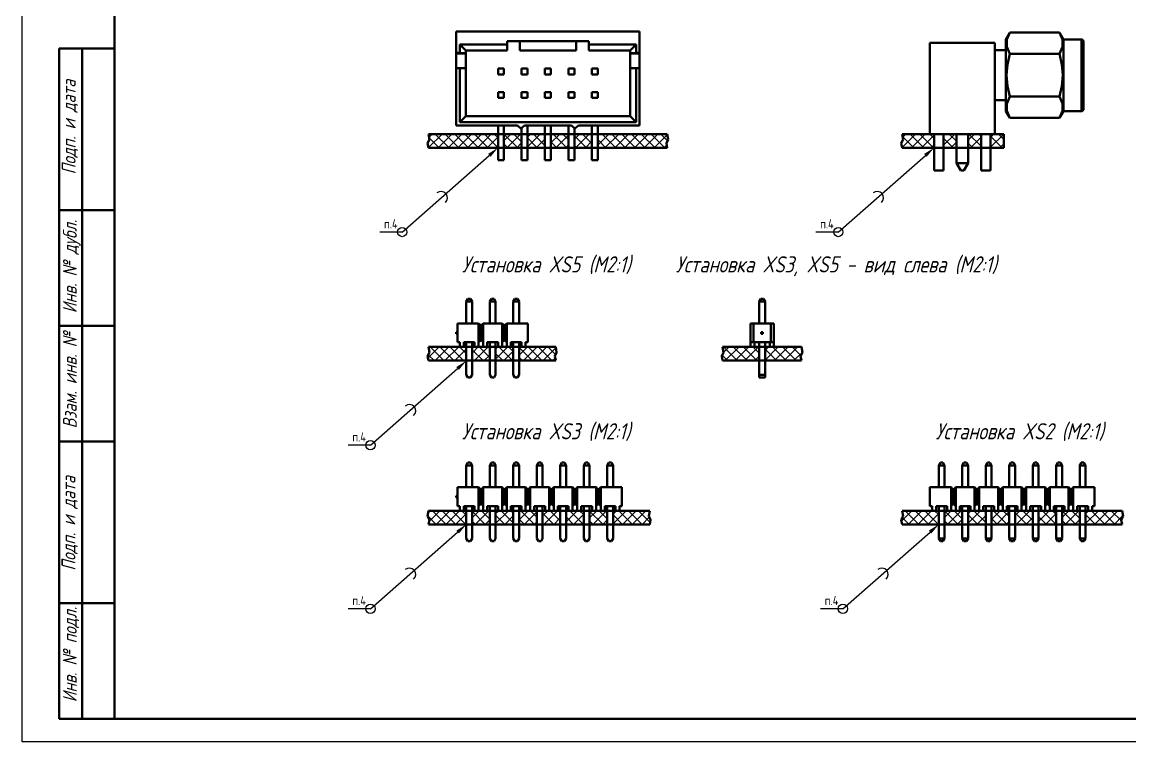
# Model space of a CAD drawing. Header units: inches. Extents: x -969 to 2045, y -594 to 12.
# Drawn here: x -969.5 to -730, y -582.4 to -426.7 of the extents above; entities that cross this region are included whole.
import ezdxf

# ---------------------------------------------------------------- set-up
doc = ezdxf.new("R2010")
doc.units = ezdxf.units.IN
doc.header["$MEASUREMENT"] = 0
doc.layers.add('KONTUR', color=7, linetype='Continuous')
for name, color, linetype, lineweight in [('Основная', 7, 'Continuous', 40), ('текст', 7, 'Continuous', 30), ('тонкая', 7, 'Continuous', 20)]:
    doc.layers.add(name, color=color, linetype=linetype, lineweight=lineweight)
doc.styles.add('GOST type A0', font='gost.TTF', dxfattribs={"height": 2.116667})

msp = doc.modelspace()

# ---------------------------------------------------------------- hatches: boundary and pattern name
h = msp.add_hatch()
h.set_pattern_fill('ANSI37', color=256, scale=12)
h.set_pattern_definition([(45, (-1230.4986, -671.2146), (-1.06066, 1.06066), []), (135, (-1230.4986, -671.2146), (-1.06066, -1.06066), [])])
h.paths.add_polyline_path([(-881.614, -450.925), (-881.414, -452.085), (-881.814, -452.885), (-881.614, -453.885), (-866.597, -453.885), (-866.597, -450.925)])
h.paths.add_polyline_path([(-861.517, -450.925), (-865.327, -450.925), (-865.327, -453.885), (-861.517, -453.885)])
h.paths.add_polyline_path([(-856.437, -450.925), (-860.247, -450.925), (-860.247, -453.885), (-856.437, -453.885)])
h.paths.add_polyline_path([(-851.357, -453.885), (-851.357, -450.925), (-855.167, -450.925), (-855.167, -453.885)])
h.paths.add_polyline_path([(-846.277, -453.885), (-846.277, -450.925), (-850.087, -450.925), (-850.087, -453.885)])
h.paths.add_polyline_path([(-829.99, -453.885), (-830.19, -452.885), (-829.79, -452.085), (-829.99, -450.925), (-845.007, -450.925), (-845.007, -453.885)])
h = msp.add_hatch()
h.set_pattern_fill('ANSI37', color=256, scale=12)
h.set_pattern_definition([(45, (-1243.5927, -684.8629), (-1.06066, 1.06066), []), (135, (-1243.5927, -684.8629), (-1.06066, -1.06066), [])])
h.paths.add_polyline_path([(-772.291, -453.885), (-772.291, -450.925), (-779.191, -450.925), (-778.991, -452.085), (-779.391, -452.885), (-779.191, -453.885)])
h.paths.add_polyline_path([(-767.461, -453.885), (-767.461, -450.925), (-770.251, -450.925), (-770.251, -453.885)])
h.paths.add_polyline_path([(-762.131, -450.925), (-764.921, -450.925), (-764.921, -453.885), (-762.131, -453.885)])
h.paths.add_polyline_path([(-757.191, -453.885), (-757.191, -450.925), (-760.091, -450.925), (-760.091, -453.885)])
h = msp.add_hatch()
h.set_pattern_fill('ANSI37', color=256, scale=12)
h.set_pattern_definition([(45, (-1237.7481, -672.9631), (-1.06066, 1.06066), []), (135, (-1237.7481, -672.9631), (-1.06066, -1.06066), [])])
h.paths.add_polyline_path([(-873.455, -499.954), (-873.455, -496.994), (-881.614, -496.994), (-881.414, -498.154), (-881.814, -498.954), (-881.614, -499.954)])
h.paths.add_polyline_path([(-868.375, -496.994), (-872.185, -496.994), (-872.185, -499.954), (-868.375, -499.954)])
h.paths.add_polyline_path([(-863.295, -499.954), (-863.295, -496.994), (-867.105, -496.994), (-867.105, -499.954)])
h.paths.add_polyline_path([(-854.12, -499.954), (-854.32, -498.954), (-853.92, -498.154), (-854.12, -496.994), (-862.025, -496.994), (-862.025, -499.954)])
h = msp.add_hatch()
h.set_pattern_fill('ANSI37', color=256, scale=12)
h.set_pattern_definition([(45, (-1266.9368, -673.6786), (-1.06066, 1.06066), []), (135, (-1266.9368, -673.6786), (-1.06066, -1.06066), [])])
h.paths.add_polyline_path([(-810.123, -499.954), (-810.123, -496.994), (-818.028, -496.994), (-817.828, -498.154), (-818.228, -498.954), (-818.028, -499.954)])
h.paths.add_polyline_path([(-800.948, -499.954), (-801.148, -498.954), (-800.748, -498.154), (-800.948, -496.994), (-808.853, -496.994), (-808.853, -499.954)])
h = msp.add_hatch()
h.set_pattern_fill('ANSI37', color=256, scale=12)
h.set_pattern_definition([(45, (-1229.9941, -658.3933), (-1.06066, 1.06066), []), (135, (-1229.9941, -658.3933), (-1.06066, -1.06066), [])])
h.paths.add_polyline_path([(-833.8, -535.384), (-833.6, -534.384), (-834, -533.584), (-833.8, -532.424), (-841.705, -532.424), (-841.705, -535.384)])
h.paths.add_polyline_path([(-846.785, -535.384), (-842.975, -535.384), (-842.975, -532.424), (-846.785, -532.424)])
h.paths.add_polyline_path([(-851.865, -535.384), (-848.055, -535.384), (-848.055, -532.424), (-851.865, -532.424)])
h.paths.add_polyline_path([(-853.135, -535.384), (-853.135, -532.424), (-856.945, -532.424), (-856.945, -535.384)])
h.paths.add_polyline_path([(-858.215, -535.384), (-858.215, -532.424), (-862.025, -532.424), (-862.025, -535.384)])
h.paths.add_polyline_path([(-867.105, -535.384), (-863.295, -535.384), (-863.295, -532.424), (-867.105, -532.424)])
h.paths.add_polyline_path([(-872.185, -535.384), (-868.375, -535.384), (-868.375, -532.424), (-872.185, -532.424)])
h.paths.add_polyline_path([(-873.455, -535.384), (-873.455, -532.424), (-881.614, -532.424), (-881.814, -533.584), (-881.414, -534.384), (-881.614, -535.384)])
h = msp.add_hatch()
h.set_pattern_fill('ANSI37', color=256, scale=12)
h.set_pattern_definition([(45, (-1127.8254, -685.8933), (-1.06066, 1.06066), []), (135, (-1127.8254, -685.8933), (-1.06066, -1.06066), [])])
h.paths.add_polyline_path([(-771.286, -535.384), (-771.286, -532.424), (-779.191, -532.424), (-778.991, -533.584), (-779.391, -534.384), (-779.191, -535.384)])
h.paths.add_polyline_path([(-766.206, -535.384), (-766.206, -532.424), (-770.016, -532.424), (-770.016, -535.384)])
h.paths.add_polyline_path([(-761.126, -535.384), (-761.126, -532.424), (-764.936, -532.424), (-764.936, -535.384)])
h.paths.add_polyline_path([(-756.046, -535.384), (-756.046, -532.424), (-759.856, -532.424), (-759.856, -535.384)])
h.paths.add_polyline_path([(-750.966, -535.384), (-750.966, -532.424), (-754.776, -532.424), (-754.776, -535.384)])
h.paths.add_polyline_path([(-745.886, -535.384), (-745.886, -532.424), (-749.696, -532.424), (-749.696, -535.384)])
h.paths.add_polyline_path([(-740.806, -535.384), (-740.806, -532.424), (-744.616, -532.424), (-744.616, -535.384)])
h.paths.add_polyline_path([(-731.631, -535.384), (-731.831, -534.384), (-731.431, -533.584), (-731.631, -532.424), (-739.536, -532.424), (-739.536, -535.384)])

# ---------------------------------------------------------------- linework, layer by layer
for p, q in [((-887.32, -472.129), (-868.473, -455.537)), ((-793.014, -472.129), (-774.168, -455.537)), ((-887.32, -472.129), (-892.16, -472.129)), ((-793.014, -472.129), (-797.855, -472.129)), ((-894.178, -518.235), (-875.331, -501.643)), ((-894.178, -518.235), (-899.018, -518.235)), ((-894.178, -553.628), (-875.331, -537.036)), ((-792.009, -553.628), (-773.163, -537.036)), ((-894.178, -553.628), (-899.018, -553.628)), ((-792.009, -553.628), (-796.85, -553.628))]:
    msp.add_line(p, q)
for centre in [(-887.32, -472.129), (-793.014, -472.129), (-894.178, -518.235), (-894.178, -553.628), (-792.009, -553.628)]:
    msp.add_circle(centre, 1)
for centre in [(-878.885, -464.703), (-784.58, -464.703), (-885.743, -510.809), (-885.743, -546.202), (-783.575, -546.202)]:
    msp.add_arc(centre, 1.371, 311.36007, 131.36007)
for points in [[(-868.198, -455.85), (-868.749, -455.224), (-866.597, -453.885)], [(-773.892, -455.85), (-774.443, -455.224), (-772.291, -453.885)], [(-875.056, -501.955), (-875.607, -501.33), (-873.455, -499.991)], [(-875.056, -537.348), (-875.607, -536.723), (-873.455, -535.384)], [(-772.887, -537.348), (-773.438, -536.723), (-771.286, -535.384)]]:
    msp.add_solid(points)
at = {"layer": 'KONTUR'}
for p, q in [((-969.499, -582.428), (-969.499, 11.572)), ((-128.499, -582.428), (-969.499, -582.428))]:
    msp.add_line(p, q, dxfattribs=at)
at = {"layer": 'Основная'}
for p, q in [((-949.499, -537.428), (-949.499, 6.572)), ((-875.614, -428.765), (-835.99, -428.765)), ((-875.614, -433.337), (-875.614, -428.765)), ((-835.99, -433.337), (-835.99, -428.765)), ((-864.641, -430.797), (-864.641, -431.559)), ((-846.963, -430.797), (-864.641, -430.797)), ((-861.898, -430.797), (-861.898, -432.829)), ((-849.706, -430.797), (-849.706, -432.829)), ((-846.963, -431.559), (-846.963, -430.797)), ((-756.791, -430.455), (-755.932, -428.967)), ((-756.791, -430.455), (-756.791, -430.719)), ((-756.791, -430.719), (-756.791, -431.493)), ((-756.56, -430.498), (-755.932, -428.967)), ((-756.558, -432.06), (-756.56, -430.498)), ((-755.932, -428.967), (-745.17, -428.967)), ((-745.17, -428.967), (-744.545, -430.493)), ((-744.311, -430.455), (-745.17, -428.967)), ((-744.545, -430.493), (-744.542, -432.055)), ((-744.311, -430.455), (-744.311, -430.719)), ((-744.311, -430.455), (-740.391, -430.455)), ((-744.311, -430.719), (-744.311, -431.493)), ((-740.288, -430.469), (-740.391, -430.455)), ((-740.391, -430.719), (-740.391, -430.455)), ((-740.391, -431.493), (-740.391, -430.719)), ((-740.191, -430.509), (-740.288, -430.469)), ((-740.108, -430.572), (-740.191, -430.509)), ((-740.045, -430.655), (-740.108, -430.572)), ((-740.005, -430.751), (-740.045, -430.655)), ((-739.991, -430.855), (-740.005, -430.751)), ((-739.991, -430.855), (-739.991, -431.105)), ((-739.991, -431.105), (-739.991, -431.84)), ((-961.499, -577.428), (-961.499, -432.428)), ((-949.499, -432.428), (-961.499, -432.428)), ((-956.499, -577.428), (-956.499, -432.428)), ((-875.614, -433.51), (-875.614, -433.337)), ((-875.614, -433.337), (-874.852, -433.337)), ((-873.582, -433.51), (-875.614, -433.51)), ((-875.614, -436.685), (-875.614, -433.51)), ((-873.582, -432.829), (-874.852, -431.559)), ((-874.852, -433.337), (-874.852, -431.559)), ((-874.852, -431.559), (-864.641, -431.559)), ((-873.582, -433.404), (-874.852, -433.337)), ((-873.582, -432.829), (-864.641, -432.829)), ((-873.582, -433.404), (-873.582, -432.829)), ((-873.582, -436.685), (-873.582, -433.404)), ((-873.582, -433.51), (-873.582, -433.404)), ((-873.582, -436.685), (-873.582, -433.51)), ((-864.641, -431.559), (-864.641, -432.829)), ((-861.898, -432.829), (-849.706, -432.829)), ((-846.963, -432.829), (-846.963, -431.559)), ((-846.963, -431.559), (-836.752, -431.559)), ((-846.963, -432.829), (-838.022, -432.829)), ((-838.022, -432.829), (-836.752, -431.559)), ((-838.022, -432.829), (-838.022, -433.404)), ((-836.752, -433.337), (-838.022, -433.404)), ((-838.022, -433.51), (-838.022, -433.404)), ((-838.022, -433.404), (-838.022, -436.685)), ((-835.99, -433.51), (-838.022, -433.51)), ((-838.022, -436.685), (-838.022, -433.51)), ((-836.752, -431.559), (-836.752, -433.337)), ((-836.752, -433.337), (-835.99, -433.337)), ((-835.99, -433.51), (-835.99, -433.337)), ((-835.99, -436.685), (-835.99, -433.51)), ((-773.191, -431.205), (-773.191, -450.925)), ((-773.191, -431.205), (-759.191, -431.205)), ((-759.191, -431.205), (-759.191, -450.925)), ((-759.191, -432.805), (-756.791, -432.805)), ((-756.791, -431.493), (-756.791, -432.725)), ((-756.791, -432.725), (-756.791, -434.33)), ((-755.932, -433.586), (-756.558, -432.06)), ((-744.542, -432.055), (-745.17, -433.586)), ((-744.311, -431.493), (-744.311, -432.725)), ((-744.311, -432.725), (-744.311, -434.33)), ((-740.391, -432.725), (-740.391, -431.493)), ((-740.391, -434.33), (-740.391, -432.725)), ((-739.991, -431.84), (-739.991, -433.008)), ((-739.991, -433.008), (-739.991, -434.53)), ((-756.791, -434.33), (-756.791, -436.199)), ((-756.647, -438.205), (-756.453, -435.861)), ((-756.453, -435.861), (-755.932, -433.586)), ((-755.932, -433.586), (-745.17, -433.586)), ((-745.17, -433.586), (-744.65, -435.861)), ((-744.65, -435.861), (-744.456, -438.205)), ((-744.311, -434.33), (-744.311, -436.199)), ((-740.391, -436.199), (-740.391, -434.33)), ((-739.991, -434.53), (-739.991, -436.303)), ((-875.614, -436.685), (-874.852, -436.685)), ((-875.614, -449.085), (-875.614, -436.685)), ((-874.852, -436.685), (-873.582, -436.685)), ((-874.852, -448.323), (-874.852, -436.685)), ((-873.582, -447.053), (-873.582, -436.685)), ((-866.597, -436.766), (-865.327, -436.766)), ((-866.597, -436.766), (-866.597, -438.036)), ((-866.597, -438.036), (-865.327, -438.036)), ((-865.327, -436.766), (-865.327, -438.036)), ((-861.517, -436.766), (-860.247, -436.766)), ((-861.517, -436.766), (-861.517, -438.036)), ((-861.517, -438.036), (-860.247, -438.036)), ((-860.247, -436.766), (-860.247, -438.036)), ((-856.437, -436.766), (-855.167, -436.766)), ((-856.437, -436.766), (-856.437, -438.036)), ((-856.437, -438.036), (-855.167, -438.036)), ((-855.167, -436.766), (-855.167, -438.036)), ((-851.357, -436.766), (-850.087, -436.766)), ((-851.357, -436.766), (-851.357, -438.036)), ((-851.357, -438.036), (-850.087, -438.036)), ((-850.087, -436.766), (-850.087, -438.036)), ((-846.277, -436.766), (-845.007, -436.766)), ((-846.277, -436.766), (-846.277, -438.036)), ((-846.277, -438.036), (-845.007, -438.036)), ((-845.007, -436.766), (-845.007, -438.036)), ((-838.022, -436.685), (-838.022, -447.053)), ((-838.022, -436.685), (-836.752, -436.685)), ((-836.752, -436.685), (-835.99, -436.685)), ((-836.752, -436.685), (-836.752, -448.323)), ((-835.99, -449.085), (-835.99, -436.685)), ((-756.791, -436.199), (-756.791, -438.205)), ((-756.791, -438.205), (-756.791, -440.211)), ((-756.791, -438.205), (-756.647, -438.205)), ((-756.455, -440.532), (-756.647, -438.205)), ((-744.456, -438.205), (-744.647, -440.532)), ((-744.311, -438.205), (-744.456, -438.205)), ((-744.311, -438.205), (-744.456, -438.205)), ((-744.311, -436.199), (-744.311, -438.205)), ((-744.311, -438.205), (-744.311, -440.211)), ((-740.391, -438.205), (-740.391, -436.199)), ((-740.391, -440.211), (-740.391, -438.205)), ((-740.391, -438.205), (-740.288, -438.205)), ((-740.191, -438.205), (-740.005, -438.205)), ((-739.991, -436.303), (-739.991, -438.205)), ((-739.991, -438.205), (-739.991, -440.107)), ((-756.791, -440.211), (-756.791, -442.08)), ((-755.932, -442.824), (-756.455, -440.532)), ((-744.647, -440.532), (-745.17, -442.824)), ((-744.311, -440.211), (-744.311, -442.08)), ((-740.391, -442.08), (-740.391, -440.211)), ((-739.991, -440.107), (-739.991, -441.88)), ((-866.597, -441.846), (-865.327, -441.846)), ((-866.597, -441.846), (-866.597, -443.116)), ((-866.597, -443.116), (-865.327, -443.116)), ((-865.327, -441.846), (-865.327, -443.116)), ((-861.517, -441.846), (-860.247, -441.846)), ((-861.517, -441.846), (-861.517, -443.116)), ((-861.517, -443.116), (-860.247, -443.116)), ((-860.247, -441.846), (-860.247, -443.116)), ((-856.437, -441.846), (-855.167, -441.846)), ((-856.437, -441.846), (-856.437, -443.116)), ((-856.437, -443.116), (-855.167, -443.116)), ((-855.167, -441.846), (-855.167, -443.116)), ((-851.357, -441.846), (-850.087, -441.846)), ((-851.357, -441.846), (-851.357, -443.116)), ((-851.357, -443.116), (-850.087, -443.116)), ((-850.087, -441.846), (-850.087, -443.116)), ((-846.277, -441.846), (-845.007, -441.846)), ((-846.277, -441.846), (-846.277, -443.116)), ((-846.277, -443.116), (-845.007, -443.116)), ((-845.007, -441.846), (-845.007, -443.116)), ((-756.791, -442.08), (-756.791, -443.685)), ((-756.56, -444.355), (-755.932, -442.824)), ((-755.932, -442.824), (-745.17, -442.824)), ((-745.17, -442.824), (-744.545, -444.35)), ((-744.311, -442.08), (-744.311, -443.685)), ((-740.391, -443.685), (-740.391, -442.08)), ((-739.991, -441.88), (-739.991, -443.402)), ((-759.191, -443.605), (-756.791, -443.605)), ((-756.791, -443.685), (-756.791, -444.917)), ((-756.791, -444.917), (-756.791, -445.691)), ((-756.558, -445.917), (-756.56, -444.355)), ((-744.545, -444.35), (-744.542, -445.912)), ((-744.311, -443.685), (-744.311, -444.917)), ((-744.311, -444.917), (-744.311, -445.691)), ((-740.391, -444.917), (-740.391, -443.685)), ((-740.391, -445.691), (-740.391, -444.917)), ((-739.991, -443.402), (-739.991, -444.57)), ((-739.991, -444.57), (-739.991, -445.305)), ((-739.991, -445.305), (-739.991, -445.555)), ((-873.582, -447.053), (-874.852, -448.323)), ((-838.022, -447.053), (-873.582, -447.053)), ((-838.022, -447.053), (-836.752, -448.323)), ((-756.791, -445.691), (-756.791, -445.955)), ((-756.791, -445.955), (-755.932, -447.443)), ((-755.932, -447.443), (-756.558, -445.917)), ((-755.932, -447.443), (-745.17, -447.443)), ((-744.542, -445.912), (-745.17, -447.443)), ((-744.311, -445.955), (-745.17, -447.443)), ((-744.311, -445.691), (-744.311, -445.955)), ((-744.311, -445.955), (-740.391, -445.955)), ((-740.391, -445.955), (-740.391, -445.691)), ((-740.288, -445.941), (-740.391, -445.955)), ((-740.191, -445.901), (-740.288, -445.941)), ((-740.108, -445.838), (-740.191, -445.901)), ((-740.045, -445.755), (-740.108, -445.838)), ((-740.005, -445.659), (-740.045, -445.755)), ((-739.991, -445.555), (-740.005, -445.659)), ((-875.614, -449.085), (-862.406, -449.085)), ((-836.752, -448.323), (-874.852, -448.323)), ((-866.597, -449.085), (-866.597, -450.925)), ((-865.327, -449.085), (-865.327, -450.925)), ((-862.406, -449.085), (-861.644, -449.72)), ((-861.644, -449.72), (-860.882, -449.085)), ((-861.517, -449.614), (-861.517, -450.925)), ((-860.882, -449.085), (-850.722, -449.085)), ((-860.247, -449.085), (-860.247, -450.925)), ((-856.437, -449.085), (-856.437, -450.925)), ((-855.167, -449.085), (-855.167, -450.925)), ((-851.357, -449.085), (-851.357, -450.925)), ((-850.722, -449.085), (-849.96, -449.72)), ((-850.087, -449.614), (-850.087, -450.925)), ((-849.96, -449.72), (-849.198, -449.085)), ((-849.198, -449.085), (-835.99, -449.085)), ((-846.277, -449.085), (-846.277, -450.925)), ((-845.007, -449.085), (-845.007, -450.925)), ((-881.814, -452.885), (-881.414, -452.085)), ((-881.614, -450.925), (-829.99, -450.925)), ((-881.414, -452.085), (-881.614, -450.925)), ((-866.597, -450.925), (-866.597, -456.578)), ((-865.327, -450.925), (-865.327, -456.578)), ((-861.517, -450.925), (-861.517, -456.578)), ((-860.247, -450.925), (-860.247, -456.578)), ((-856.437, -450.925), (-856.437, -456.578)), ((-855.167, -450.925), (-855.167, -456.578)), ((-851.357, -450.925), (-851.357, -456.578)), ((-850.087, -450.925), (-850.087, -456.578)), ((-846.277, -450.925), (-846.277, -456.578)), ((-845.007, -450.925), (-845.007, -456.578)), ((-830.19, -452.885), (-829.79, -452.085)), ((-829.79, -452.085), (-829.99, -450.925)), ((-779.391, -452.885), (-778.991, -452.085)), ((-779.191, -450.925), (-757.191, -450.925)), ((-778.991, -452.085), (-779.191, -450.925)), ((-772.291, -458.805), (-772.291, -450.925)), ((-770.251, -458.805), (-770.251, -450.925)), ((-767.461, -457.205), (-767.461, -450.925)), ((-764.921, -457.205), (-764.921, -450.925)), ((-762.131, -458.805), (-762.131, -450.925)), ((-760.091, -458.805), (-760.091, -450.925)), ((-757.191, -453.885), (-757.191, -450.925)), ((-881.614, -453.885), (-881.814, -452.885)), ((-881.614, -453.885), (-829.99, -453.885)), ((-829.99, -453.885), (-830.19, -452.885)), ((-779.191, -453.885), (-779.391, -452.885)), ((-779.191, -453.885), (-757.191, -453.885)), ((-866.597, -456.578), (-865.327, -456.578)), ((-861.517, -456.578), (-860.247, -456.578)), ((-856.437, -456.578), (-855.167, -456.578)), ((-851.357, -456.578), (-850.087, -456.578)), ((-846.277, -456.578), (-845.007, -456.578)), ((-767.461, -457.205), (-767.418, -457.205)), ((-766.537, -458.805), (-767.461, -457.205)), ((-767.418, -457.205), (-767.291, -457.205)), ((-767.291, -457.205), (-767.089, -457.205)), ((-767.089, -457.205), (-766.826, -457.205)), ((-766.826, -457.205), (-766.52, -457.205)), ((-766.52, -457.205), (-766.191, -457.205)), ((-766.191, -457.205), (-765.863, -457.205)), ((-765.863, -457.205), (-765.556, -457.205)), ((-765.845, -458.805), (-764.921, -457.205)), ((-765.556, -457.205), (-765.293, -457.205)), ((-765.293, -457.205), (-765.091, -457.205)), ((-765.091, -457.205), (-764.965, -457.205)), ((-764.965, -457.205), (-764.921, -457.205)), ((-770.251, -458.805), (-772.291, -458.805)), ((-766.526, -458.805), (-766.537, -458.805)), ((-766.491, -458.805), (-766.526, -458.805)), ((-766.436, -458.805), (-766.491, -458.805)), ((-766.364, -458.805), (-766.436, -458.805)), ((-766.281, -458.805), (-766.364, -458.805)), ((-766.191, -458.805), (-766.281, -458.805)), ((-766.102, -458.805), (-766.191, -458.805)), ((-766.018, -458.805), (-766.102, -458.805)), ((-765.946, -458.805), (-766.018, -458.805)), ((-765.891, -458.805), (-765.946, -458.805)), ((-765.857, -458.805), (-765.891, -458.805)), ((-765.845, -458.805), (-765.857, -458.805)), ((-760.091, -458.805), (-762.131, -458.805)), ((-949.499, -467.428), (-961.499, -467.428)), ((-873.103, -486.58), (-873.455, -487.189)), ((-873.455, -487.189), (-873.455, -491.914)), ((-872.185, -487.189), (-873.455, -487.189)), ((-872.537, -486.58), (-873.103, -486.58)), ((-872.185, -487.189), (-872.537, -486.58)), ((-872.185, -491.914), (-872.185, -487.189)), ((-868.023, -486.58), (-868.375, -487.189)), ((-867.105, -487.189), (-868.375, -487.189)), ((-868.375, -487.189), (-868.375, -491.914)), ((-867.457, -486.58), (-868.023, -486.58)), ((-867.105, -487.189), (-867.457, -486.58)), ((-867.105, -491.914), (-867.105, -487.189)), ((-862.943, -486.58), (-863.295, -487.189)), ((-863.295, -487.189), (-863.295, -491.914)), ((-862.025, -487.189), (-863.295, -487.189)), ((-862.377, -486.58), (-862.943, -486.58)), ((-862.025, -487.189), (-862.377, -486.58)), ((-862.025, -491.914), (-862.025, -487.189)), ((-810.123, -487.189), (-809.771, -486.58)), ((-810.123, -487.189), (-810.123, -491.914)), ((-808.853, -487.189), (-810.123, -487.189)), ((-809.205, -486.58), (-809.771, -486.58)), ((-809.205, -486.58), (-808.853, -487.189)), ((-808.853, -487.189), (-808.853, -491.914)), ((-949.499, -492.428), (-961.499, -492.428)), ((-875.36, -491.914), (-875.36, -495.978)), ((-875.36, -491.914), (-870.788, -491.914)), ((-870.788, -491.914), (-870.788, -495.978)), ((-870.788, -491.914), (-870.54, -492.161)), ((-870.54, -492.161), (-870.54, -495.73)), ((-870.54, -492.161), (-870.28, -492.422)), ((-870.28, -492.422), (-870.02, -492.161)), ((-870.02, -492.161), (-869.772, -491.914)), ((-870.02, -492.161), (-870.02, -495.73)), ((-869.772, -491.914), (-865.708, -491.914)), ((-869.772, -491.914), (-869.772, -495.978)), ((-865.708, -491.914), (-865.708, -495.978)), ((-865.708, -491.914), (-865.46, -492.161)), ((-865.46, -492.161), (-865.46, -495.73)), ((-865.46, -492.161), (-865.2, -492.422)), ((-865.2, -492.422), (-864.94, -492.161)), ((-864.94, -492.161), (-864.692, -491.914)), ((-864.94, -492.161), (-864.94, -495.73)), ((-864.692, -491.914), (-860.12, -491.914)), ((-864.692, -491.914), (-864.692, -495.978)), ((-860.12, -491.914), (-860.12, -495.978)), ((-812.028, -491.914), (-812.028, -495.978)), ((-812.028, -491.914), (-811.368, -491.914)), ((-811.368, -491.914), (-810.123, -491.914)), ((-811.368, -491.914), (-807.609, -491.914)), ((-811.368, -491.914), (-811.368, -495.978)), ((-808.853, -491.914), (-807.609, -491.914)), ((-807.609, -495.978), (-807.609, -491.914)), ((-807.609, -491.914), (-806.948, -491.914)), ((-806.948, -491.914), (-806.948, -495.978)), ((-875.614, -493.766), (-875.614, -494.125)), ((-875.36, -493.766), (-875.614, -493.766)), ((-875.36, -494.125), (-875.614, -494.125)), ((-870.54, -495.73), (-870.788, -495.978)), ((-870.28, -495.47), (-870.54, -495.73)), ((-870.02, -495.73), (-870.28, -495.47)), ((-869.772, -495.978), (-870.02, -495.73)), ((-865.46, -495.73), (-865.708, -495.978)), ((-865.2, -495.47), (-865.46, -495.73)), ((-864.94, -495.73), (-865.2, -495.47)), ((-864.692, -495.978), (-864.94, -495.73)), ((-809.66, -494.125), (-809.66, -493.766)), ((-809.66, -493.766), (-809.316, -493.766)), ((-809.316, -494.125), (-809.66, -494.125)), ((-809.316, -493.766), (-809.316, -494.125)), ((-881.814, -498.954), (-881.414, -498.154)), ((-881.614, -496.994), (-854.12, -496.994)), ((-881.414, -498.154), (-881.614, -496.994)), ((-874.858, -495.978), (-875.36, -495.978)), ((-874.858, -496.994), (-874.858, -495.978)), ((-871.645, -495.978), (-873.995, -495.978)), ((-873.995, -495.978), (-873.995, -496.994)), ((-873.455, -495.978), (-873.455, -496.994)), ((-873.455, -496.994), (-873.455, -502.988)), ((-872.185, -496.994), (-872.185, -495.978)), ((-872.185, -502.988), (-872.185, -496.994)), ((-871.645, -496.994), (-871.645, -495.978)), ((-870.788, -495.978), (-870.788, -496.994)), ((-869.772, -496.994), (-869.772, -495.978)), ((-868.915, -495.978), (-868.915, -496.994)), ((-866.565, -495.978), (-868.915, -495.978)), ((-868.375, -495.978), (-868.375, -496.994)), ((-868.375, -496.994), (-868.375, -502.988)), ((-867.105, -496.994), (-867.105, -495.978)), ((-867.105, -502.988), (-867.105, -496.994)), ((-866.565, -496.994), (-866.565, -495.978)), ((-865.708, -495.978), (-865.708, -496.994)), ((-864.692, -496.994), (-864.692, -495.978)), ((-863.835, -495.978), (-863.835, -496.994)), ((-861.485, -495.978), (-863.835, -495.978)), ((-863.295, -495.978), (-863.295, -496.994)), ((-863.295, -496.994), (-863.295, -502.988)), ((-862.025, -496.994), (-862.025, -495.978)), ((-862.025, -502.988), (-862.025, -496.994)), ((-861.485, -496.994), (-861.485, -495.978)), ((-860.622, -495.978), (-860.622, -496.994)), ((-860.12, -495.978), (-860.622, -495.978)), ((-854.32, -498.954), (-853.92, -498.154)), ((-853.92, -498.154), (-854.12, -496.994)), ((-818.228, -498.954), (-817.828, -498.154)), ((-818.028, -496.994), (-800.948, -496.994)), ((-817.828, -498.154), (-818.028, -496.994)), ((-812.028, -495.978), (-812.028, -496.994)), ((-811.368, -495.978), (-812.028, -495.978)), ((-807.609, -495.978), (-811.368, -495.978)), ((-811.165, -496.994), (-811.165, -495.978)), ((-810.123, -495.978), (-810.123, -496.994)), ((-810.123, -496.994), (-810.123, -502.988)), ((-808.853, -495.978), (-808.853, -496.994)), ((-808.853, -496.994), (-808.853, -502.988)), ((-807.812, -495.978), (-807.812, -496.994)), ((-806.948, -495.978), (-807.609, -495.978)), ((-806.948, -496.994), (-806.948, -495.978)), ((-801.148, -498.954), (-800.748, -498.154)), ((-800.748, -498.154), (-800.948, -496.994)), ((-881.614, -499.954), (-881.814, -498.954)), ((-881.614, -499.954), (-854.12, -499.954)), ((-854.12, -499.954), (-854.32, -498.954)), ((-818.028, -499.954), (-818.228, -498.954)), ((-818.028, -499.954), (-800.948, -499.954)), ((-800.948, -499.954), (-801.148, -498.954)), ((-873.455, -502.988), (-873.103, -503.598)), ((-872.537, -503.598), (-872.185, -502.988)), ((-868.375, -502.988), (-868.023, -503.598)), ((-867.457, -503.598), (-867.105, -502.988)), ((-863.295, -502.988), (-862.943, -503.598)), ((-862.377, -503.598), (-862.025, -502.988)), ((-808.853, -502.988), (-810.123, -502.988)), ((-810.123, -502.988), (-810.123, -503.598)), ((-808.853, -502.988), (-808.853, -503.598)), ((-873.103, -503.598), (-872.537, -503.598)), ((-868.023, -503.598), (-867.457, -503.598)), ((-862.943, -503.598), (-862.377, -503.598)), ((-808.853, -503.598), (-810.123, -503.598)), ((-949.499, -517.428), (-961.499, -517.428)), ((-873.455, -522.619), (-873.103, -522.01)), ((-872.537, -522.01), (-873.103, -522.01)), ((-872.537, -522.01), (-872.185, -522.619)), ((-868.375, -522.619), (-868.023, -522.01)), ((-867.457, -522.01), (-868.023, -522.01)), ((-867.457, -522.01), (-867.105, -522.619)), ((-863.295, -522.619), (-862.943, -522.01)), ((-862.377, -522.01), (-862.943, -522.01)), ((-862.377, -522.01), (-862.025, -522.619)), ((-858.215, -522.619), (-857.863, -522.01)), ((-857.297, -522.01), (-857.863, -522.01)), ((-857.297, -522.01), (-856.945, -522.619)), ((-853.135, -522.619), (-852.783, -522.01)), ((-852.217, -522.01), (-852.783, -522.01)), ((-852.217, -522.01), (-851.865, -522.619)), ((-848.055, -522.619), (-847.703, -522.01)), ((-847.137, -522.01), (-847.703, -522.01)), ((-847.137, -522.01), (-846.785, -522.619)), ((-842.975, -522.619), (-842.623, -522.01)), ((-842.057, -522.01), (-842.623, -522.01)), ((-842.057, -522.01), (-841.705, -522.619)), ((-770.934, -522.01), (-771.286, -522.619)), ((-770.368, -522.01), (-770.934, -522.01)), ((-770.016, -522.619), (-770.368, -522.01)), ((-765.854, -522.01), (-766.206, -522.619)), ((-765.288, -522.01), (-765.854, -522.01)), ((-764.936, -522.619), (-765.288, -522.01)), ((-760.774, -522.01), (-761.126, -522.619)), ((-760.208, -522.01), (-760.774, -522.01)), ((-759.856, -522.619), (-760.208, -522.01)), ((-755.694, -522.01), (-756.046, -522.619)), ((-755.128, -522.01), (-755.694, -522.01)), ((-754.776, -522.619), (-755.128, -522.01)), ((-750.614, -522.01), (-750.966, -522.619)), ((-750.048, -522.01), (-750.614, -522.01)), ((-749.696, -522.619), (-750.048, -522.01)), ((-745.534, -522.01), (-745.886, -522.619)), ((-744.968, -522.01), (-745.534, -522.01)), ((-744.616, -522.619), (-744.968, -522.01)), ((-740.454, -522.01), (-740.806, -522.619)), ((-739.888, -522.01), (-740.454, -522.01)), ((-739.536, -522.619), (-739.888, -522.01)), ((-873.455, -522.619), (-873.455, -527.344)), ((-872.185, -522.619), (-873.455, -522.619)), ((-872.185, -527.344), (-872.185, -522.619)), ((-868.375, -522.619), (-868.375, -527.344)), ((-867.105, -522.619), (-868.375, -522.619)), ((-867.105, -527.344), (-867.105, -522.619)), ((-863.295, -522.619), (-863.295, -527.344)), ((-862.025, -522.619), (-863.295, -522.619)), ((-862.025, -527.344), (-862.025, -522.619)), ((-858.215, -522.619), (-858.215, -527.344)), ((-856.945, -522.619), (-858.215, -522.619)), ((-856.945, -527.344), (-856.945, -522.619)), ((-853.135, -522.619), (-853.135, -527.344)), ((-851.865, -522.619), (-853.135, -522.619)), ((-851.865, -527.344), (-851.865, -522.619)), ((-848.055, -522.619), (-848.055, -527.344)), ((-846.785, -522.619), (-848.055, -522.619)), ((-846.785, -527.344), (-846.785, -522.619)), ((-842.975, -522.619), (-842.975, -527.344)), ((-841.705, -522.619), (-842.975, -522.619)), ((-841.705, -527.344), (-841.705, -522.619)), ((-771.286, -522.619), (-771.286, -527.344)), ((-770.016, -522.619), (-771.286, -522.619)), ((-770.016, -527.344), (-770.016, -522.619)), ((-766.206, -522.619), (-766.206, -527.344)), ((-764.936, -522.619), (-766.206, -522.619)), ((-764.936, -527.344), (-764.936, -522.619)), ((-761.126, -522.619), (-761.126, -527.344)), ((-759.856, -522.619), (-761.126, -522.619)), ((-759.856, -527.344), (-759.856, -522.619)), ((-756.046, -522.619), (-756.046, -527.344)), ((-754.776, -522.619), (-756.046, -522.619)), ((-754.776, -527.344), (-754.776, -522.619)), ((-750.966, -522.619), (-750.966, -527.344)), ((-749.696, -522.619), (-750.966, -522.619)), ((-749.696, -527.344), (-749.696, -522.619)), ((-745.886, -522.619), (-745.886, -527.344)), ((-744.616, -522.619), (-745.886, -522.619)), ((-744.616, -527.344), (-744.616, -522.619)), ((-740.806, -522.619), (-740.806, -527.344)), ((-739.536, -522.619), (-740.806, -522.619)), ((-739.536, -527.344), (-739.536, -522.619)), ((-875.614, -529.555), (-875.614, -529.196)), ((-875.36, -529.196), (-875.614, -529.196)), ((-875.36, -527.344), (-875.36, -531.408)), ((-870.788, -527.344), (-875.36, -527.344)), ((-870.788, -527.344), (-870.788, -531.408)), ((-870.54, -527.592), (-870.788, -527.344)), ((-870.54, -527.592), (-870.54, -531.16)), ((-870.28, -527.852), (-870.54, -527.592)), ((-870.02, -527.592), (-870.28, -527.852)), ((-869.772, -527.344), (-870.02, -527.592)), ((-870.02, -527.592), (-870.02, -531.16)), ((-865.708, -527.344), (-869.772, -527.344)), ((-869.772, -527.344), (-869.772, -531.408)), ((-865.708, -527.344), (-865.708, -531.408)), ((-865.46, -527.592), (-865.708, -527.344)), ((-865.46, -527.592), (-865.46, -531.16)), ((-865.2, -527.852), (-865.46, -527.592)), ((-864.94, -527.592), (-865.2, -527.852)), ((-864.692, -527.344), (-864.94, -527.592)), ((-864.94, -527.592), (-864.94, -531.16)), ((-860.628, -527.344), (-864.692, -527.344)), ((-864.692, -527.344), (-864.692, -531.408)), ((-860.628, -527.344), (-860.628, -531.408)), ((-860.38, -527.592), (-860.628, -527.344)), ((-860.38, -527.592), (-860.38, -531.16)), ((-860.12, -527.852), (-860.38, -527.592)), ((-859.86, -527.592), (-860.12, -527.852)), ((-859.612, -527.344), (-859.86, -527.592)), ((-859.86, -527.592), (-859.86, -531.16)), ((-855.548, -527.344), (-859.612, -527.344)), ((-859.612, -527.344), (-859.612, -531.408)), ((-855.548, -527.344), (-855.548, -531.408)), ((-855.3, -527.592), (-855.548, -527.344)), ((-855.3, -527.592), (-855.3, -531.16)), ((-855.04, -527.852), (-855.3, -527.592)), ((-854.78, -527.592), (-855.04, -527.852)), ((-854.532, -527.344), (-854.78, -527.592)), ((-854.78, -527.592), (-854.78, -531.16)), ((-850.468, -527.344), (-854.532, -527.344)), ((-854.532, -527.344), (-854.532, -531.408)), ((-850.468, -527.344), (-850.468, -531.408)), ((-850.22, -527.592), (-850.468, -527.344)), ((-850.22, -527.592), (-850.22, -531.16)), ((-849.96, -527.852), (-850.22, -527.592)), ((-849.7, -527.592), (-849.96, -527.852)), ((-849.452, -527.344), (-849.7, -527.592)), ((-849.7, -527.592), (-849.7, -531.16)), ((-845.388, -527.344), (-849.452, -527.344)), ((-849.452, -527.344), (-849.452, -531.408)), ((-845.388, -527.344), (-845.388, -531.408)), ((-845.14, -527.592), (-845.388, -527.344)), ((-845.14, -527.592), (-845.14, -531.16)), ((-844.88, -527.852), (-845.14, -527.592)), ((-844.62, -527.592), (-844.88, -527.852)), ((-844.372, -527.344), (-844.62, -527.592)), ((-844.62, -527.592), (-844.62, -531.16)), ((-839.8, -527.344), (-844.372, -527.344)), ((-844.372, -527.344), (-844.372, -531.408)), ((-839.8, -527.344), (-839.8, -531.408)), ((-773.191, -527.344), (-773.191, -531.408)), ((-773.191, -527.344), (-768.619, -527.344)), ((-768.619, -527.344), (-768.619, -531.408)), ((-768.619, -527.344), (-768.371, -527.592)), ((-768.371, -527.592), (-768.371, -531.16)), ((-768.371, -527.592), (-768.111, -527.852)), ((-768.111, -527.852), (-767.851, -527.592)), ((-767.851, -527.592), (-767.603, -527.344)), ((-767.851, -527.592), (-767.851, -531.16)), ((-767.603, -531.408), (-767.603, -527.344)), ((-767.603, -527.344), (-763.539, -527.344)), ((-763.539, -527.344), (-763.539, -531.408)), ((-763.539, -527.344), (-763.291, -527.592)), ((-763.291, -527.592), (-763.291, -531.16)), ((-763.291, -527.592), (-763.031, -527.852)), ((-763.031, -527.852), (-762.771, -527.592)), ((-762.771, -527.592), (-762.523, -527.344)), ((-762.771, -527.592), (-762.771, -531.16)), ((-762.523, -531.408), (-762.523, -527.344)), ((-762.523, -527.344), (-758.459, -527.344)), ((-758.459, -527.344), (-758.459, -531.408)), ((-758.459, -527.344), (-758.211, -527.592)), ((-758.211, -527.592), (-758.211, -531.16)), ((-758.211, -527.592), (-757.951, -527.852)), ((-757.951, -527.852), (-757.691, -527.592)), ((-757.691, -527.592), (-757.443, -527.344)), ((-757.691, -527.592), (-757.691, -531.16)), ((-757.443, -531.408), (-757.443, -527.344)), ((-757.443, -527.344), (-753.379, -527.344)), ((-753.379, -527.344), (-753.379, -531.408)), ((-753.379, -527.344), (-753.131, -527.592)), ((-753.131, -527.592), (-753.131, -531.16)), ((-753.131, -527.592), (-752.871, -527.852)), ((-752.871, -527.852), (-752.611, -527.592)), ((-752.611, -527.592), (-752.363, -527.344)), ((-752.611, -527.592), (-752.611, -531.16)), ((-752.363, -531.408), (-752.363, -527.344)), ((-752.363, -527.344), (-748.299, -527.344)), ((-748.299, -527.344), (-748.299, -531.408)), ((-748.299, -527.344), (-748.051, -527.592)), ((-748.051, -527.592), (-748.051, -531.16)), ((-748.051, -527.592), (-747.791, -527.852)), ((-747.791, -527.852), (-747.531, -527.592)), ((-747.531, -527.592), (-747.283, -527.344)), ((-747.531, -527.592), (-747.531, -531.16)), ((-747.283, -531.408), (-747.283, -527.344)), ((-747.283, -527.344), (-743.219, -527.344)), ((-743.219, -527.344), (-743.219, -531.408)), ((-743.219, -527.344), (-742.971, -527.592)), ((-742.971, -527.592), (-742.971, -531.16)), ((-742.971, -527.592), (-742.711, -527.852)), ((-742.711, -527.852), (-742.451, -527.592)), ((-742.451, -527.592), (-742.203, -527.344)), ((-742.451, -527.592), (-742.451, -531.16)), ((-742.203, -531.408), (-742.203, -527.344)), ((-742.203, -527.344), (-737.631, -527.344)), ((-737.631, -527.344), (-737.631, -531.408)), ((-875.36, -529.555), (-875.614, -529.555)), ((-875.36, -531.408), (-874.858, -531.408)), ((-874.858, -531.408), (-874.858, -532.424)), ((-873.995, -532.424), (-873.995, -531.408)), ((-873.995, -531.408), (-871.645, -531.408)), ((-873.455, -531.408), (-873.455, -532.424)), ((-872.185, -532.424), (-872.185, -531.408)), ((-871.645, -531.408), (-871.645, -532.424)), ((-870.788, -531.408), (-870.54, -531.16)), ((-870.788, -532.424), (-870.788, -531.408)), ((-870.54, -531.16), (-870.28, -530.9)), ((-870.28, -530.9), (-870.02, -531.16)), ((-870.02, -531.16), (-869.772, -531.408)), ((-869.772, -531.408), (-869.772, -532.424)), ((-868.915, -532.424), (-868.915, -531.408)), ((-868.915, -531.408), (-866.565, -531.408)), ((-868.375, -531.408), (-868.375, -532.424)), ((-867.105, -532.424), (-867.105, -531.408)), ((-866.565, -531.408), (-866.565, -532.424)), ((-865.708, -531.408), (-865.46, -531.16)), ((-865.708, -532.424), (-865.708, -531.408)), ((-865.46, -531.16), (-865.2, -530.9)), ((-865.2, -530.9), (-864.94, -531.16)), ((-864.94, -531.16), (-864.692, -531.408)), ((-864.692, -531.408), (-864.692, -532.424)), ((-863.835, -532.424), (-863.835, -531.408)), ((-863.835, -531.408), (-861.485, -531.408)), ((-863.295, -531.408), (-863.295, -532.424)), ((-862.025, -532.424), (-862.025, -531.408)), ((-861.485, -531.408), (-861.485, -532.424)), ((-860.628, -531.408), (-860.38, -531.16)), ((-860.628, -532.424), (-860.628, -531.408)), ((-860.38, -531.16), (-860.12, -530.9)), ((-860.12, -530.9), (-859.86, -531.16)), ((-859.86, -531.16), (-859.612, -531.408)), ((-859.612, -531.408), (-859.612, -532.424)), ((-858.755, -532.424), (-858.755, -531.408)), ((-858.755, -531.408), (-856.405, -531.408)), ((-858.215, -531.408), (-858.215, -532.424)), ((-856.945, -532.424), (-856.945, -531.408)), ((-856.405, -531.408), (-856.405, -532.424)), ((-855.548, -531.408), (-855.3, -531.16)), ((-855.548, -532.424), (-855.548, -531.408)), ((-855.3, -531.16), (-855.04, -530.9)), ((-855.04, -530.9), (-854.78, -531.16)), ((-854.78, -531.16), (-854.532, -531.408)), ((-854.532, -531.408), (-854.532, -532.424)), ((-853.675, -532.424), (-853.675, -531.408)), ((-853.675, -531.408), (-851.325, -531.408)), ((-853.135, -531.408), (-853.135, -532.424)), ((-851.865, -532.424), (-851.865, -531.408)), ((-851.325, -531.408), (-851.325, -532.424)), ((-850.468, -531.408), (-850.22, -531.16)), ((-850.468, -532.424), (-850.468, -531.408)), ((-850.22, -531.16), (-849.96, -530.9)), ((-849.96, -530.9), (-849.7, -531.16)), ((-849.7, -531.16), (-849.452, -531.408)), ((-849.452, -531.408), (-849.452, -532.424)), ((-848.595, -532.424), (-848.595, -531.408)), ((-848.595, -531.408), (-846.245, -531.408)), ((-848.055, -531.408), (-848.055, -532.424)), ((-846.785, -532.424), (-846.785, -531.408)), ((-846.245, -531.408), (-846.245, -532.424)), ((-845.388, -531.408), (-845.14, -531.16)), ((-845.388, -532.424), (-845.388, -531.408)), ((-845.14, -531.16), (-844.88, -530.9)), ((-844.88, -530.9), (-844.62, -531.16)), ((-844.62, -531.16), (-844.372, -531.408)), ((-844.372, -531.408), (-844.372, -532.424)), ((-843.515, -532.424), (-843.515, -531.408)), ((-843.515, -531.408), (-841.165, -531.408)), ((-842.975, -531.408), (-842.975, -532.424)), ((-841.705, -532.424), (-841.705, -531.408)), ((-841.165, -531.408), (-841.165, -532.424)), ((-840.302, -532.424), (-840.302, -531.408)), ((-840.302, -531.408), (-839.8, -531.408)), ((-772.689, -531.408), (-773.191, -531.408)), ((-772.689, -532.424), (-772.689, -531.408)), ((-769.477, -531.408), (-771.826, -531.408)), ((-771.826, -531.408), (-771.826, -532.424)), ((-771.286, -531.408), (-771.286, -532.424)), ((-770.016, -532.424), (-770.016, -531.408)), ((-769.477, -532.424), (-769.477, -531.408)), ((-768.371, -531.16), (-768.619, -531.408)), ((-768.619, -531.408), (-768.619, -532.424)), ((-768.111, -530.9), (-768.371, -531.16)), ((-767.851, -531.16), (-768.111, -530.9)), ((-767.603, -531.408), (-767.851, -531.16)), ((-767.603, -532.424), (-767.603, -531.408)), ((-764.397, -531.408), (-766.746, -531.408)), ((-766.746, -531.408), (-766.746, -532.424)), ((-766.206, -531.408), (-766.206, -532.424)), ((-764.936, -532.424), (-764.936, -531.408)), ((-764.397, -532.424), (-764.397, -531.408)), ((-763.291, -531.16), (-763.539, -531.408)), ((-763.539, -531.408), (-763.539, -532.424)), ((-763.031, -530.9), (-763.291, -531.16)), ((-762.771, -531.16), (-763.031, -530.9)), ((-762.523, -531.408), (-762.771, -531.16)), ((-762.523, -532.424), (-762.523, -531.408)), ((-761.666, -531.408), (-761.666, -532.424)), ((-759.317, -531.408), (-761.666, -531.408)), ((-761.126, -531.408), (-761.126, -532.424)), ((-759.856, -532.424), (-759.856, -531.408)), ((-759.317, -532.424), (-759.317, -531.408)), ((-758.211, -531.16), (-758.459, -531.408)), ((-758.459, -531.408), (-758.459, -532.424)), ((-757.951, -530.9), (-758.211, -531.16)), ((-757.691, -531.16), (-757.951, -530.9)), ((-757.443, -531.408), (-757.691, -531.16)), ((-757.443, -532.424), (-757.443, -531.408)), ((-756.586, -531.408), (-756.586, -532.424)), ((-754.237, -531.408), (-756.586, -531.408)), ((-756.046, -531.408), (-756.046, -532.424)), ((-754.776, -532.424), (-754.776, -531.408)), ((-754.237, -532.424), (-754.237, -531.408)), ((-753.131, -531.16), (-753.379, -531.408)), ((-753.379, -531.408), (-753.379, -532.424)), ((-752.871, -530.9), (-753.131, -531.16)), ((-752.611, -531.16), (-752.871, -530.9)), ((-752.363, -531.408), (-752.611, -531.16)), ((-752.363, -532.424), (-752.363, -531.408)), ((-751.506, -531.408), (-751.506, -532.424)), ((-749.157, -531.408), (-751.506, -531.408)), ((-750.966, -531.408), (-750.966, -532.424)), ((-749.696, -532.424), (-749.696, -531.408)), ((-749.157, -532.424), (-749.157, -531.408)), ((-748.051, -531.16), (-748.299, -531.408)), ((-748.299, -531.408), (-748.299, -532.424)), ((-747.791, -530.9), (-748.051, -531.16)), ((-747.531, -531.16), (-747.791, -530.9)), ((-747.283, -531.408), (-747.531, -531.16)), ((-747.283, -532.424), (-747.283, -531.408)), ((-746.426, -531.408), (-746.426, -532.424)), ((-744.077, -531.408), (-746.426, -531.408)), ((-745.886, -531.408), (-745.886, -532.424)), ((-744.616, -532.424), (-744.616, -531.408)), ((-744.077, -532.424), (-744.077, -531.408)), ((-742.971, -531.16), (-743.219, -531.408)), ((-743.219, -531.408), (-743.219, -532.424)), ((-742.711, -530.9), (-742.971, -531.16)), ((-742.451, -531.16), (-742.711, -530.9)), ((-742.203, -531.408), (-742.451, -531.16)), ((-742.203, -532.424), (-742.203, -531.408)), ((-741.346, -531.408), (-741.346, -532.424)), ((-738.997, -531.408), (-741.346, -531.408)), ((-740.806, -531.408), (-740.806, -532.424)), ((-739.536, -532.424), (-739.536, -531.408)), ((-738.997, -532.424), (-738.997, -531.408)), ((-738.133, -531.408), (-738.133, -532.424)), ((-737.631, -531.408), (-738.133, -531.408)), ((-881.814, -533.584), (-881.614, -532.424)), ((-881.414, -534.384), (-881.814, -533.584)), ((-833.8, -532.424), (-881.614, -532.424)), ((-873.455, -532.424), (-873.455, -538.418)), ((-872.185, -538.418), (-872.185, -532.424)), ((-868.375, -532.424), (-868.375, -538.418)), ((-867.105, -538.418), (-867.105, -532.424)), ((-863.295, -532.424), (-863.295, -538.418)), ((-862.025, -538.418), (-862.025, -532.424)), ((-858.215, -532.424), (-858.215, -538.418)), ((-856.945, -538.418), (-856.945, -532.424)), ((-853.135, -532.424), (-853.135, -538.418)), ((-851.865, -538.418), (-851.865, -532.424)), ((-848.055, -532.424), (-848.055, -538.418)), ((-846.785, -538.418), (-846.785, -532.424)), ((-842.975, -532.424), (-842.975, -538.418)), ((-841.705, -538.418), (-841.705, -532.424)), ((-834, -533.584), (-833.8, -532.424)), ((-833.6, -534.384), (-834, -533.584)), ((-779.391, -534.384), (-778.991, -533.584)), ((-779.191, -532.424), (-731.631, -532.424)), ((-778.991, -533.584), (-779.191, -532.424)), ((-771.286, -532.424), (-771.286, -538.418)), ((-770.016, -538.418), (-770.016, -532.424)), ((-766.206, -532.424), (-766.206, -538.418)), ((-764.936, -538.418), (-764.936, -532.424)), ((-761.126, -532.424), (-761.126, -538.418)), ((-759.856, -538.418), (-759.856, -532.424)), ((-756.046, -532.424), (-756.046, -538.418)), ((-754.776, -538.418), (-754.776, -532.424)), ((-750.966, -532.424), (-750.966, -538.418)), ((-749.696, -538.418), (-749.696, -532.424)), ((-745.886, -532.424), (-745.886, -538.418)), ((-744.616, -538.418), (-744.616, -532.424)), ((-740.806, -532.424), (-740.806, -538.418)), ((-739.536, -538.418), (-739.536, -532.424)), ((-731.831, -534.384), (-731.431, -533.584)), ((-731.431, -533.584), (-731.631, -532.424)), ((-881.614, -535.384), (-881.414, -534.384)), ((-833.8, -535.384), (-881.614, -535.384)), ((-833.8, -535.384), (-833.6, -534.384)), ((-779.191, -535.384), (-779.391, -534.384)), ((-779.191, -535.384), (-731.631, -535.384)), ((-731.631, -535.384), (-731.831, -534.384)), ((-949.499, -577.428), (-949.499, -537.428)), ((-873.455, -538.418), (-873.103, -539.028)), ((-872.537, -539.028), (-872.185, -538.418)), ((-868.375, -538.418), (-868.023, -539.028)), ((-867.457, -539.028), (-867.105, -538.418)), ((-863.295, -538.418), (-862.943, -539.028)), ((-862.377, -539.028), (-862.025, -538.418)), ((-858.215, -538.418), (-857.863, -539.028)), ((-857.297, -539.028), (-856.945, -538.418)), ((-853.135, -538.418), (-852.783, -539.028)), ((-852.217, -539.028), (-851.865, -538.418)), ((-848.055, -538.418), (-847.703, -539.028)), ((-847.137, -539.028), (-846.785, -538.418)), ((-842.975, -538.418), (-842.623, -539.028)), ((-842.057, -539.028), (-841.705, -538.418)), ((-770.016, -538.418), (-771.286, -538.418)), ((-771.286, -538.418), (-770.934, -539.028)), ((-770.368, -539.028), (-770.016, -538.418)), ((-764.936, -538.418), (-766.206, -538.418)), ((-766.206, -538.418), (-765.854, -539.028)), ((-765.288, -539.028), (-764.936, -538.418)), ((-759.856, -538.418), (-761.126, -538.418)), ((-761.126, -538.418), (-760.774, -539.028)), ((-760.208, -539.028), (-759.856, -538.418)), ((-754.776, -538.418), (-756.046, -538.418)), ((-756.046, -538.418), (-755.694, -539.028)), ((-755.128, -539.028), (-754.776, -538.418)), ((-749.696, -538.418), (-750.966, -538.418)), ((-750.966, -538.418), (-750.614, -539.028)), ((-750.048, -539.028), (-749.696, -538.418)), ((-744.616, -538.418), (-745.886, -538.418)), ((-745.886, -538.418), (-745.534, -539.028)), ((-744.968, -539.028), (-744.616, -538.418)), ((-739.536, -538.418), (-740.806, -538.418)), ((-740.806, -538.418), (-740.454, -539.028)), ((-739.888, -539.028), (-739.536, -538.418)), ((-873.103, -539.028), (-872.537, -539.028)), ((-868.023, -539.028), (-867.457, -539.028)), ((-862.943, -539.028), (-862.377, -539.028)), ((-857.863, -539.028), (-857.297, -539.028)), ((-852.783, -539.028), (-852.217, -539.028)), ((-847.703, -539.028), (-847.137, -539.028)), ((-842.623, -539.028), (-842.057, -539.028)), ((-770.368, -539.028), (-770.934, -539.028)), ((-765.288, -539.028), (-765.854, -539.028)), ((-760.208, -539.028), (-760.774, -539.028)), ((-755.128, -539.028), (-755.694, -539.028)), ((-750.048, -539.028), (-750.614, -539.028)), ((-744.968, -539.028), (-745.534, -539.028)), ((-739.888, -539.028), (-740.454, -539.028)), ((-949.499, -552.428), (-961.499, -552.428)), ((-133.499, -577.428), (-961.499, -577.428))]:
    msp.add_line(p, q, dxfattribs=at)

# ---------------------------------------------------------------- texts
at = {"char_height": 2, "attachment_point": 1, "style": 'GOST type A0'}
for insert in [(-891.246, -469.35), (-796.94, -469.35), (-898.104, -515.455), (-898.104, -550.848), (-795.935, -550.848)]:
    msp.add_mtext_dynamic_manual_height_columns('п.4', width=7.67475, gutter_width=17.5, heights=[3.099], dxfattribs=dict(at, insert=insert))
at = {"layer": 'текст', "style": 'GOST type A0', "oblique": 15}
for s, p in [('Подп. и дата', (-957.925, -459.657)), ('Инв. № дубл.', (-957.68, -489.682)), ('Взам. инв. №', (-957.68, -514.61)), ('Подп. и дата', (-957.975, -545.394)), ('Инв. № подл.', (-957.68, -573.86))]:
    msp.add_text(s, height=3, rotation=90, dxfattribs=at).set_placement(p)
at = {"layer": 'тонкая', "style": 'GOST type A0', "oblique": 15}
for s, p in [('Установка XS5 (M2:1) ', (-874.394, -480.873)), ('Установка XS3, XS5 - вид слева (M2:1) ', (-828.148, -480.873)), ('Установка XS3 (M2:1) ', (-874.394, -516.983)), ('Установка XS2 (M2:1) ', (-771.971, -516.983))]:
    msp.add_text(s, height=3.5, dxfattribs=at).set_placement(p)

doc.saveas('drawing.dxf')
